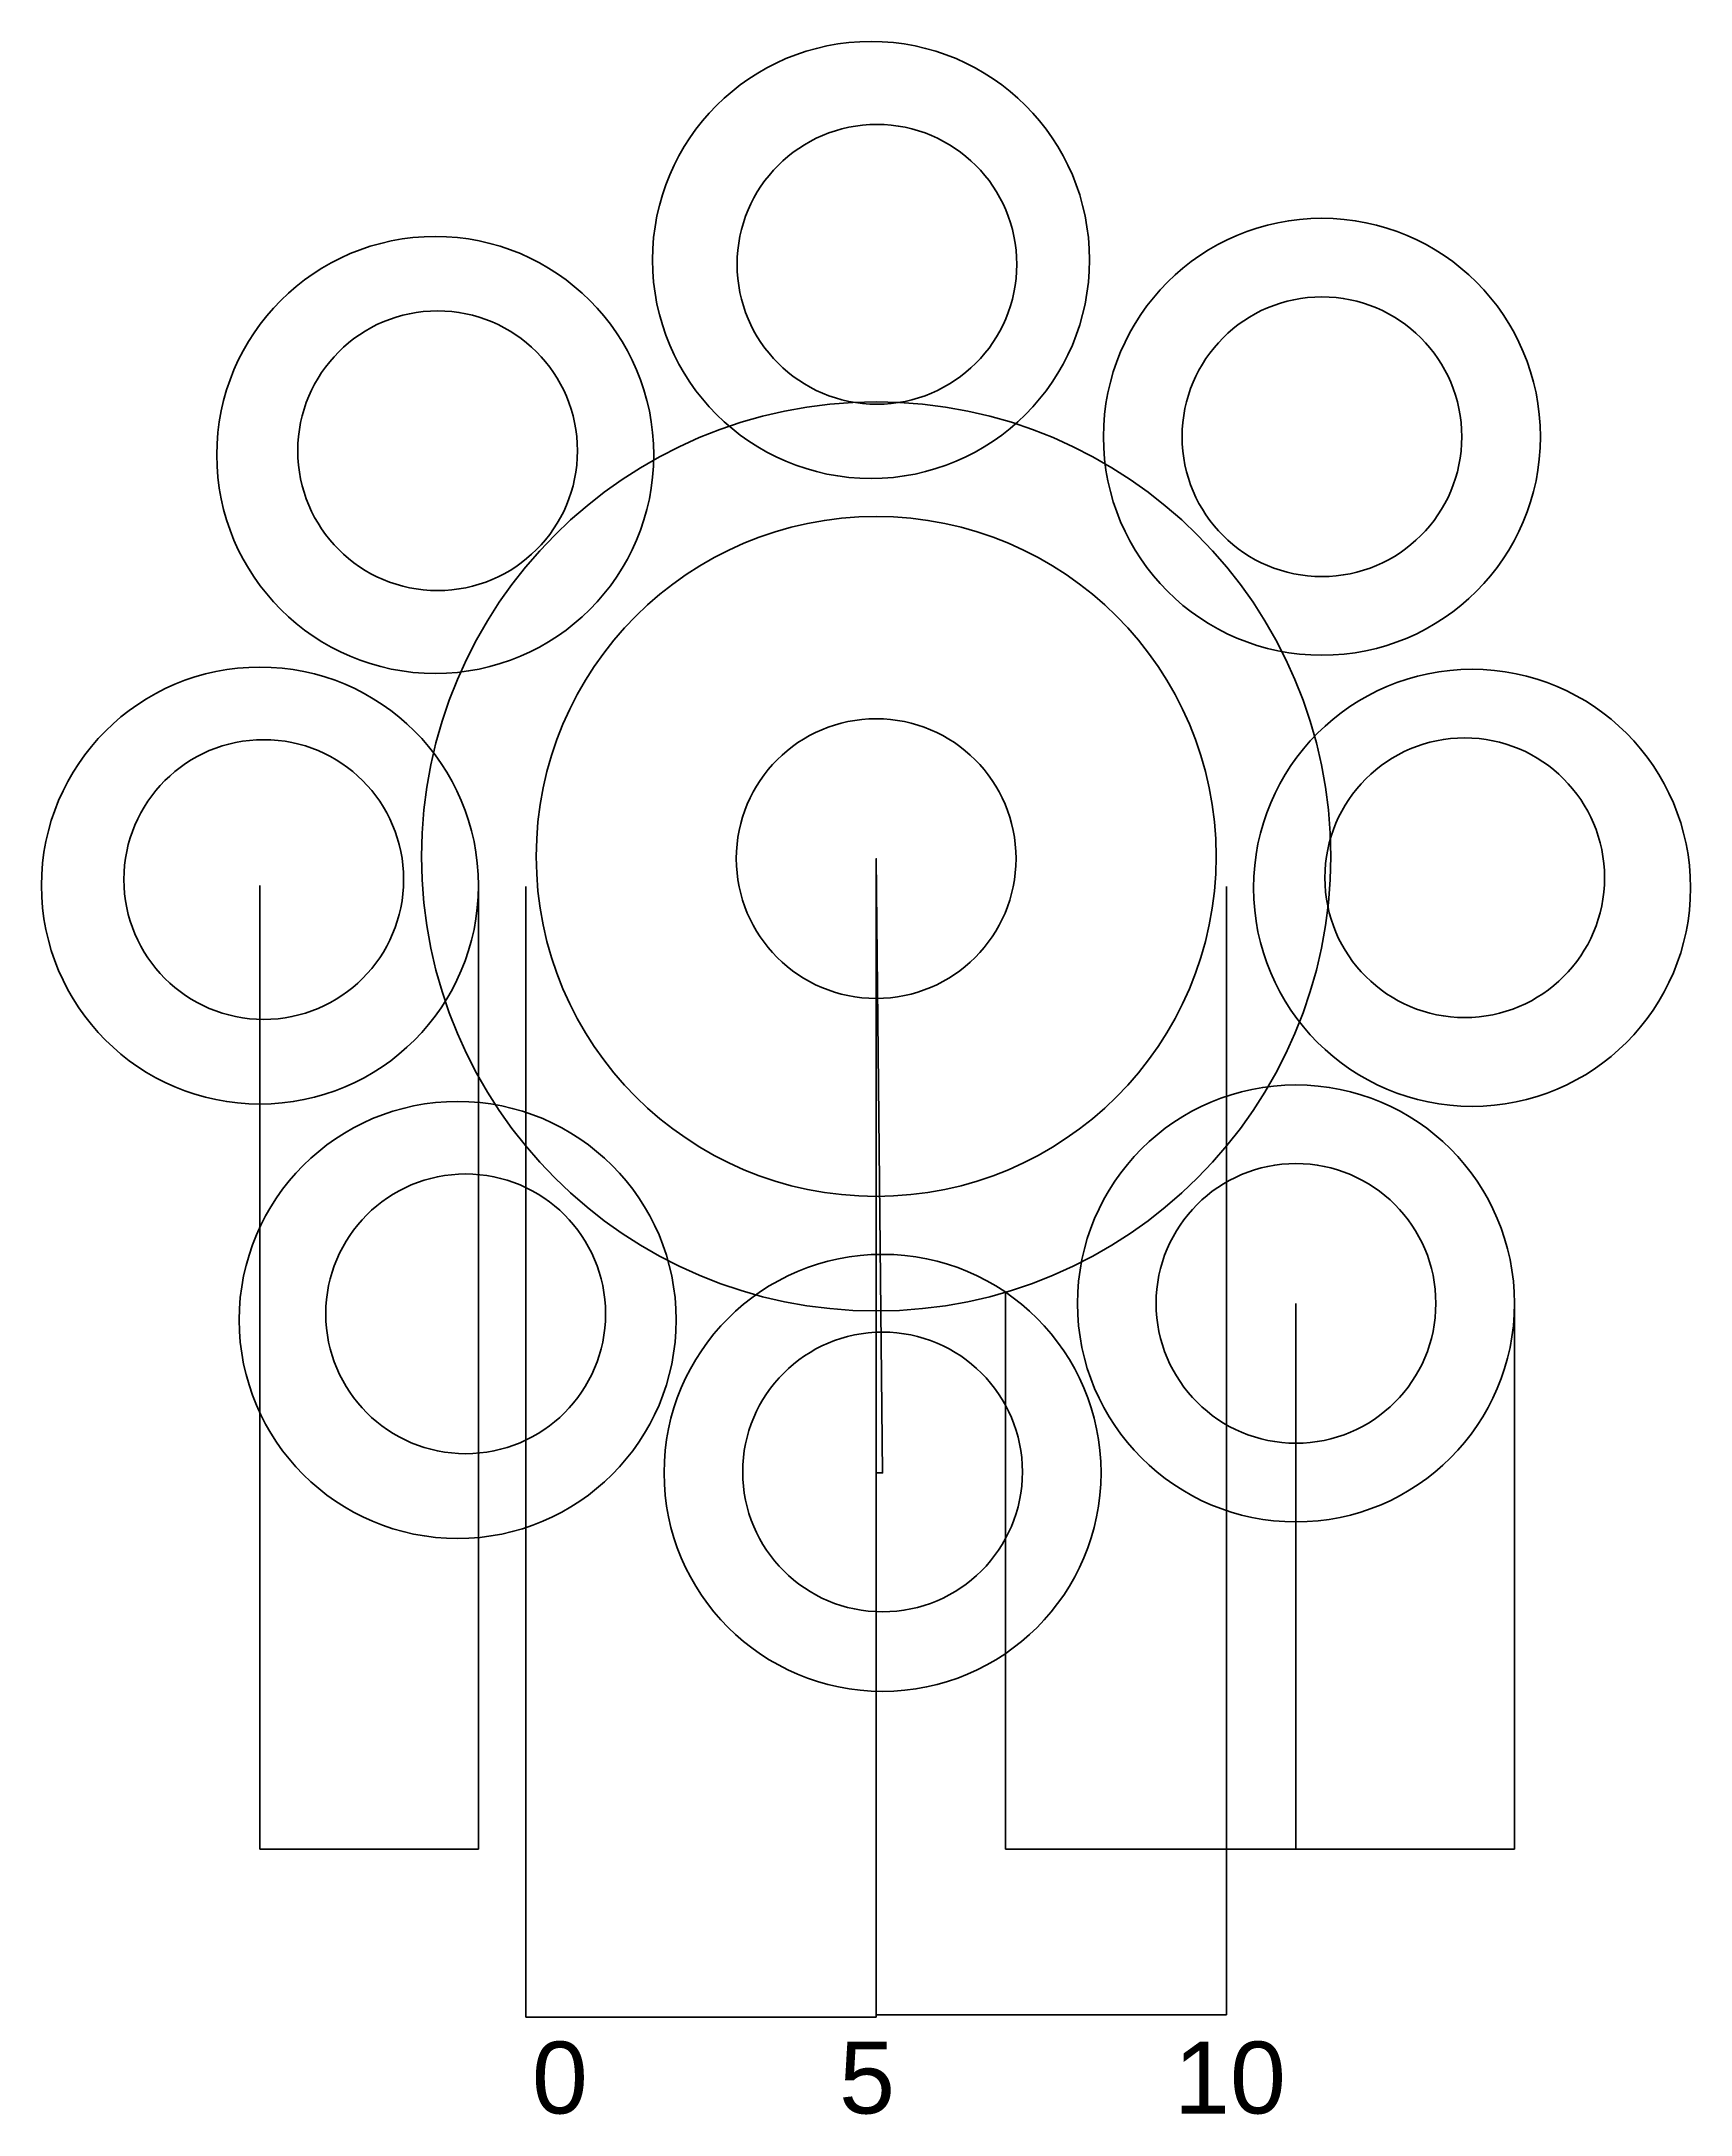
# Model space of a CAD drawing. Header units: inches. Extents: x 6668101438 to 6700689378, y 16513684592 to 16554650108.
import ezdxf

# ---------------------------------------------------------------- set-up
doc = ezdxf.new("R2010")
doc.units = ezdxf.units.IN
doc.header["$MEASUREMENT"] = 0
doc.styles.get("Standard").update_dxf_attribs({"font": 'arial.ttf'})
doc.dimstyles.get("Standard").update_dxf_attribs({"dimtxt": 0.18, "dimasz": 0.18, "dimexe": 0.18, "dimexo": 0.0625, "dimgap": 0.09, "dimtad": 0, "dimtih": 1, "dimtoh": 1, "dimdec": 4, "dimzin": 0, "dimdsep": 46, "dimtxsty": 'Standard', "dimcen": 0.09, "dimadec": 0, "dimazin": 0, "dimtfac": 1, "dimtdec": 4, "dimtofl": 0, "dimtmove": 0, "dimatfit": 3, "dimfxl": 1, "dimtolj": 1, "dimtzin": 0, "dimarcsym": 0})

# ---------------------------------------------------------------- blocks, each defined once
blk = doc.blocks.new('*D17')
at = {"color": 0, "lineweight": -2, "transparency": 16777216}
for p, q in [((6684596426.992058, 16538502584.951639), (6684596426.992058, 16515611208.382641)), ((6677674018.817739, 16537952611.83359), (6677674018.817739, 16515611208.382641)), ((6677674018.997739, 16515611208.562639), (6681135222.021228, 16515611208.562639)), ((6684596426.812057, 16515611208.562639), (6681135223.788568, 16515611208.562639))]:
    blk.add_line(p, q, dxfattribs=at)
at = {"color": 0, "transparency": 16777216}
for points in [[(6677674018.997739, 16515611208.59264), (6677674018.997739, 16515611208.532631), (6677674018.817739, 16515611208.562639)], [(6684596426.812057, 16515611208.59264), (6684596426.812057, 16515611208.532631), (6684596426.992058, 16515611208.562639)]]:
    blk.add_solid(points, dxfattribs=at)
at = {"layer": 'Defpoints', "color": 0, "transparency": 16777216}
for p in [(6684596426.992058, 16538502585.014139), (6677674018.817739, 16537952611.89609), (6677674018.817739, 16515611208.562639)]:
    blk.add_point(p, dxfattribs=at)
at = {"color": 0, "transparency": 16777216, "insert": (6681135222.904898, 16515611208.562639), "char_height": 0.18, "attachment_point": 5}
blk.add_mtext('\\A1;6922408.1743', dxfattribs=at)
blk = doc.blocks.new('*D18')
at = {"color": 0, "lineweight": -2, "transparency": 16777216}
for p, q in [((6687151932.380305, 16529934593.233311), (6687151932.380305, 16518930776.645149)), ((6692892514.668503, 16529713206.464069), (6692892514.668503, 16518930776.645149)), ((6687151932.560306, 16518930776.82515), (6690022222.642147, 16518930776.82515)), ((6692892514.488503, 16518930776.82515), (6690022224.406662, 16518930776.82515))]:
    blk.add_line(p, q, dxfattribs=at)
at = {"color": 0, "transparency": 16777216}
for points in [[(6687151932.560306, 16518930776.85515), (6687151932.560306, 16518930776.795151), (6687151932.380305, 16518930776.82515)], [(6692892514.488503, 16518930776.85515), (6692892514.488503, 16518930776.795151), (6692892514.668503, 16518930776.82515)]]:
    blk.add_solid(points, dxfattribs=at)
at = {"layer": 'Defpoints', "color": 0, "transparency": 16777216}
for p in [(6687151932.380305, 16529934593.295811), (6692892514.668503, 16529713206.526569), (6687151932.380305, 16518930776.82515)]:
    blk.add_point(p, dxfattribs=at)
at = {"color": 0, "transparency": 16777216, "insert": (6690022223.524405, 16518930776.82515), "char_height": 0.18, "attachment_point": 5}
blk.add_mtext('\\A1;5740582.2882', dxfattribs=at)
blk = doc.blocks.new('*D19')
at = {"color": 0, "lineweight": -2, "transparency": 16777216}
for p, q in [((6672419275.728951, 16537969753.40559), (6672419275.728951, 16518930776.645149)), ((6676737113.753864, 16537969753.40559), (6676737113.753864, 16518930776.645149)), ((6672419275.908951, 16518930776.82515), (6674578193.854423, 16518930776.82515)), ((6676737113.573864, 16518930776.82515), (6674578195.628392, 16518930776.82515))]:
    blk.add_line(p, q, dxfattribs=at)
at = {"color": 0, "transparency": 16777216}
for points in [[(6672419275.908951, 16518930776.85515), (6672419275.908951, 16518930776.795151), (6672419275.728951, 16518930776.82515)], [(6676737113.573864, 16518930776.85515), (6676737113.573864, 16518930776.795151), (6676737113.753864, 16518930776.82515)]]:
    blk.add_solid(points, dxfattribs=at)
at = {"layer": 'Defpoints', "color": 0, "transparency": 16777216}
for p in [(6672419275.728951, 16537969753.46809), (6676737113.753864, 16537969753.46809), (6676737113.753864, 16518930776.82515)]:
    blk.add_point(p, dxfattribs=at)
at = {"color": 0, "transparency": 16777216, "insert": (6674578194.741407, 16518930776.82515), "char_height": 0.18, "attachment_point": 5}
blk.add_mtext('\\A1;4317838.0249', dxfattribs=at)
blk = doc.blocks.new('*D20')
at = {"color": 0, "lineweight": -2, "transparency": 16777216}
for p, q in [((6692892514.668503, 16529713206.464069), (6692892514.668503, 16518930776.645149)), ((6697210352.693417, 16529713206.464069), (6697210352.693417, 16518930776.645149)), ((6692892514.848503, 16518930776.82515), (6695051432.793975, 16518930776.82515)), ((6697210352.513416, 16518930776.82515), (6695051434.567945, 16518930776.82515))]:
    blk.add_line(p, q, dxfattribs=at)
at = {"color": 0, "transparency": 16777216}
for points in [[(6692892514.848503, 16518930776.85515), (6692892514.848503, 16518930776.795151), (6692892514.668503, 16518930776.82515)], [(6697210352.513416, 16518930776.85515), (6697210352.513416, 16518930776.795151), (6697210352.693417, 16518930776.82515)]]:
    blk.add_solid(points, dxfattribs=at)
at = {"layer": 'Defpoints', "color": 0, "transparency": 16777216}
for p in [(6692892514.668503, 16529713206.526569), (6697210352.693417, 16529713206.526569), (6697210352.693417, 16518930776.82515)]:
    blk.add_point(p, dxfattribs=at)
at = {"color": 0, "transparency": 16777216, "insert": (6695051433.68096, 16518930776.82515), "char_height": 0.18, "attachment_point": 5}
blk.add_mtext('\\A1;4317838.0249', dxfattribs=at)
blk = doc.blocks.new('*D21')
at = {"color": 0, "lineweight": -2, "transparency": 16777216}
for p, q in [((6688596454.221764, 16518930776.582649), (6688596454.221764, 16518930776.26515)), ((6688596454.401764, 16518930776.44515), (6692903402.694063, 16518930776.44515)), ((6697210352.333416, 16518930776.44515), (6692903404.041117, 16518930776.44515)), ((6697210352.513416, 16518930776.79265), (6697210352.513416, 16518930776.26515))]:
    blk.add_line(p, q, dxfattribs=at)
at = {"color": 0, "transparency": 16777216}
for points in [[(6688596454.401764, 16518930776.475149), (6688596454.401764, 16518930776.41515), (6688596454.221764, 16518930776.44515)], [(6697210352.333416, 16518930776.475149), (6697210352.333416, 16518930776.41515), (6697210352.513416, 16518930776.44515)]]:
    blk.add_solid(points, dxfattribs=at)
at = {"layer": 'Defpoints', "color": 0, "transparency": 16777216}
for p in [(6688596454.221764, 16518930776.645149), (6697210352.513416, 16518930776.85515), (6697210352.513416, 16518930776.44515)]:
    blk.add_point(p, dxfattribs=at)
at = {"color": 0, "transparency": 16777216, "insert": (6692903403.36759, 16518930776.44515), "char_height": 0.18, "attachment_point": 5}
blk.add_mtext('\\A1;8613898.3', dxfattribs=at)
blk = doc.blocks.new('*D22')
at = {"color": 0, "lineweight": -2, "transparency": 16777216}
for p, q in [((6684596426.992058, 16538502584.951639), (6684596426.992058, 16515653302.905451)), ((6691518835.166377, 16537952611.83359), (6691518835.166377, 16515653302.905451)), ((6684596427.172058, 16515653303.085449), (6688057630.195548, 16515653303.085449)), ((6691518834.986377, 16515653303.085449), (6688057631.962888, 16515653303.085449))]:
    blk.add_line(p, q, dxfattribs=at)
at = {"color": 0, "transparency": 16777216}
for points in [[(6684596427.172058, 16515653303.11545), (6684596427.172058, 16515653303.05545), (6684596426.992058, 16515653303.085449)], [(6691518834.986377, 16515653303.11545), (6691518834.986377, 16515653303.05545), (6691518835.166377, 16515653303.085449)]]:
    blk.add_solid(points, dxfattribs=at)
at = {"layer": 'Defpoints', "color": 0, "transparency": 16777216}
for p in [(6684596426.992058, 16538502585.014139), (6691518835.166377, 16537952611.89609), (6691518835.166377, 16515653303.085449)]:
    blk.add_point(p, dxfattribs=at)
at = {"color": 0, "transparency": 16777216, "insert": (6688057631.079218, 16515653303.085449), "char_height": 0.18, "attachment_point": 5}
blk.add_mtext('\\A1;6922408.1743', dxfattribs=at)

msp = doc.modelspace()

# ---------------------------------------------------------------- linework, layer by layer
at = {"color": 177, "true_color": 0x293189, "transparency": 33554687}
msp.add_lwpolyline([(6684596426.992058, 16538502585.014139), (6684596426.992058, 16538502585.014139), (6684722747.434345, 16526364889.42746), (6684596426.992058, 16526364889.42746)], close=True, dxfattribs=at)
for centre, radius in [((6684494490.553006, 16550332269.67304), 4317838.024914), ((6684611516.830589, 16550245761.516991), 2763772.273876), ((6693405702.17943, 16546839216.176121), 4317838.024914), ((6675883908.016693, 16546479019.832899), 4317838.024914), ((6675930169.226833, 16546562698.81171), 2763772.273876), ((6693405702.17943, 16546839216.176121), 2763772.273876), ((6684596426.992058, 16538545683.03171), 8982286.692657), ((6684596426.992058, 16538545683.03171), 6717703.226837), ((6672419275.728951, 16537969753.46809), 4317838.024914), ((6696371539.928345, 16537925177.463301), 4317838.024914), ((6684596426.992058, 16538502585.014139), 2763772.273876), ((6672494296.080738, 16538089259.520029), 2763772.273876), ((6696226752.525581, 16538125047.00523), 2763772.273876), ((6676326471.806854, 16529385517.46822), 4317838.024914), ((6692892514.668503, 16529713206.526569), 4317838.024914), ((6692892514.668503, 16529713206.526569), 2763772.273876), ((6676484285.251411, 16529506983.122499), 2763772.273876), ((6684722747.434345, 16526364889.42746), 4317838.024914), ((6684722747.434345, 16526382298.21796), 2763772.273876)]:
    msp.add_circle(centre, radius)

# ---------------------------------------------------------------- texts
msp.add_text('0         5          10', height=1421488.71767044, dxfattribs=at).set_placement((6677793914.747638, 16513704768.971991))

# ---------------------------------------------------------------- dimensions: what is measured, and where the dimension line sits
for base, p1, p2, picture, middle in [((6677674018.817738533, 16515611208.5626392365), (6684596426.9920578003, 16538502585.0141391754), (6677674018.817738533, 16537952611.8960895538), '*D17', (6681135222.9048976898, 16515611208.5626392365)), ((6691518835.1663770676, 16515653303.0854492188), (6684596426.9920578003, 16538502585.0141391754), (6691518835.1663770676, 16537952611.8960895538), '*D22', (6688057631.0792179108, 16515653303.0854492188)), ((6676737113.7538642883, 16518930776.8251495361), (6672419275.7289514542, 16537969753.4680900574), (6676737113.7538642883, 16537969753.4680900574), '*D19', (6674578194.7414073944, 16518930776.8251495361)), ((6687151932.3803052902, 16518930776.8251495361), (6692892514.6685028076, 16529713206.5265693665), (6687151932.3803052902, 16529934593.2958106995), '*D18', (6690022223.5244045258, 16518930776.8251495361)), ((6697210352.6934165955, 16518930776.8251495361), (6692892514.6685028076, 16529713206.5265693665), (6697210352.6934165955, 16529713206.5265693665), '*D20', (6695051433.6809597015, 16518930776.8251495361))]:
    dim = msp.add_linear_dim(base=base, p1=p1, p2=p2, dimstyle='Standard', dxfattribs=at)
    dim.commit()
    dim.dimension.update_dxf_attribs({"geometry": picture, "text_midpoint": middle})
dim = msp.add_aligned_dim(p1=(6688596454.221764, 16518930776.645149), p2=(6697210352.513416, 16518930776.85515), distance=-0.41, dimstyle='Standard', override={"dimdec": 1}, dxfattribs=at)
dim.commit()
dim.dimension.update_dxf_attribs({"geometry": '*D21', "text_midpoint": (6692903403.36759, 16518930776.44515)})

doc.saveas('drawing.dxf')
